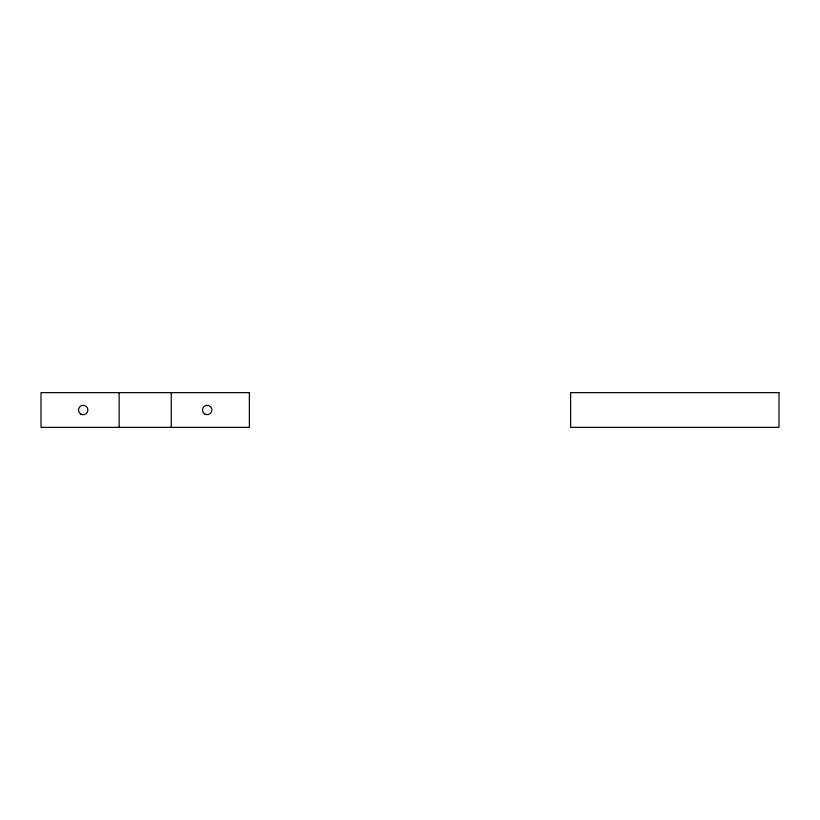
<?xml version="1.0" encoding="UTF-8"?>
<svg xmlns="http://www.w3.org/2000/svg" width="820" height="820" viewBox="0 0 820 820"><rect width="100%" height="100%" fill="white"/><g stroke="black" fill="none" stroke-linecap="round" stroke-linejoin="round"><path stroke-width="1.23" d="M171.236 392.636L171.236 427.363M119.146 392.636L119.146 427.363M249.372 392.636L41 392.636L41 427.363L249.372 427.363L249.372 392.636M779 392.636L570.628 392.636L570.628 427.363L779 427.363L779 392.636M204.846 414.059A4.684 4.684 0 0 0 211.878 410A4.684 4.684 0 0 0 204.846 405.941A4.684 4.684 0 0 0 204.846 414.059M80.831 414.059A4.684 4.684 0 0 0 87.873 410A4.684 4.684 0 0 0 80.831 405.941A4.684 4.684 0 0 0 80.831 414.059"/></g></svg>
